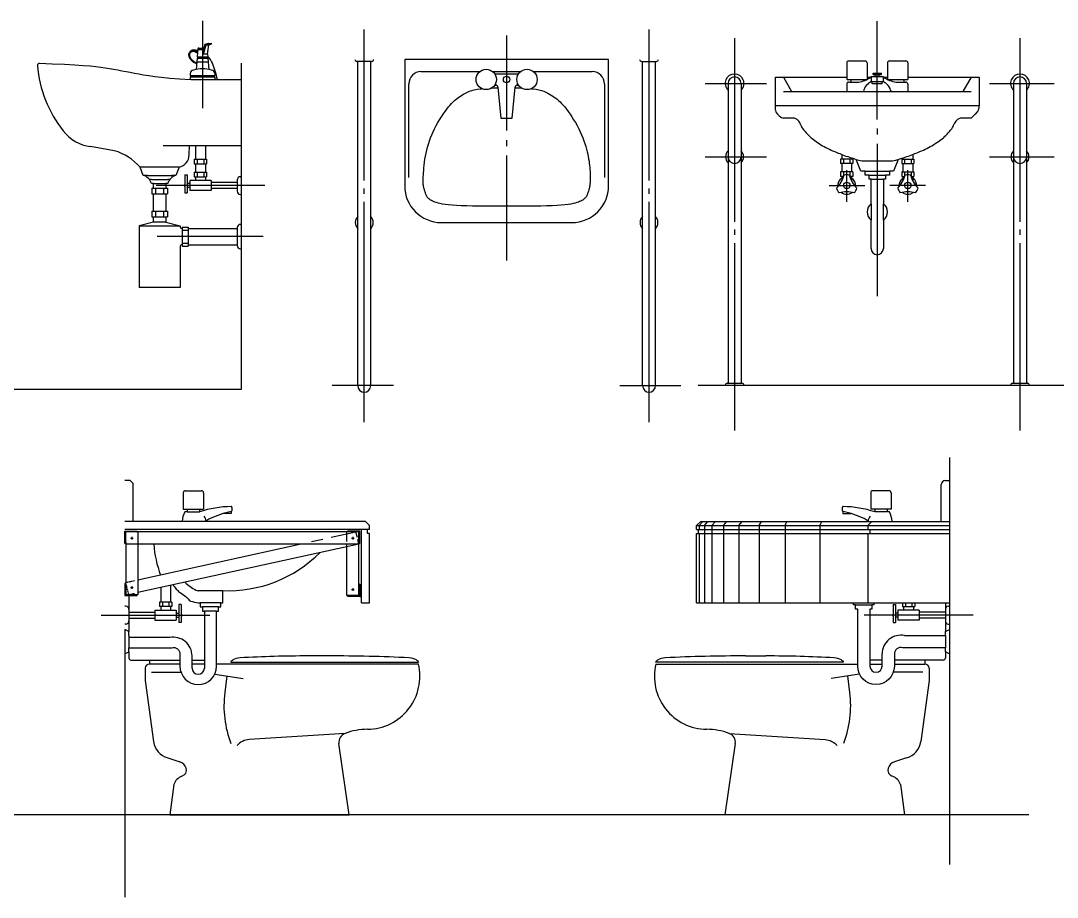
# Model space of a CAD drawing. Header units: inches. Extents: x -1249499 to 290957, y -589671 to 1013543.
# Drawn here: x -1133284 to -1130742, y 302866 to 305015 of the extents above; entities that cross this region are included whole.
import ezdxf

# ---------------------------------------------------------------- set-up
doc = ezdxf.new("R2010")
doc.units = ezdxf.units.IN
doc.header["$MEASUREMENT"] = 0
doc.linetypes.add('HIDDEN', pattern=[2, 1, -1])
doc.layers.add('4', color=4, linetype='Continuous')
doc.layers.add('5', color=5, linetype='Continuous')

msp = doc.modelspace()

# ---------------------------------------------------------------- linework, layer by layer
at = {"layer": '4'}
for p, q in [((-1132865.2, 304941.5), (-1132866.4, 304940.7)), ((-1132849.3, 304946.2), (-1132851, 304926.2)), ((-1132849.5, 304944), (-1132834.9, 304944)), ((-1132847.4, 304948), (-1132833.8, 304948)), ((-1132836.1, 304939.7), (-1132831.2, 304957.3)), ((-1132836.1, 304939.7), (-1132835.5, 304932.9)), ((-1132835.5, 304932.9), (-1132829.2, 304955.9)), ((-1132831.2, 304957.3), (-1132823.4, 304959.5)), ((-1132829.2, 304955.9), (-1132823.4, 304957.5)), ((-1132825.9, 304932.9), (-1132822.6, 304955.9)), ((-1132823.4, 304959.5), (-1132823.4, 304957.5)), ((-1132822.6, 304955.9), (-1132817.9, 304957.1)), ((-1132816.6, 304959.5), (-1132816.6, 304957.4)), ((-1132851.3, 304923.5), (-1132853.6, 304895.5)), ((-1132852.1, 304914), (-1132824.3, 304914)), ((-1132851.3, 304923.5), (-1132825.1, 304923.5)), ((-1132851, 304926.3), (-1132825.4, 304926.3)), ((-1132850.2, 304926.3), (-1132850.4, 304923.5)), ((-1132825.9, 304932.9), (-1132835.5, 304932.9)), ((-1132826.2, 304926.3), (-1132826, 304923.5)), ((-1132825.9, 304932.9), (-1132825.4, 304926.3)), ((-1132825.1, 304923.5), (-1132822.8, 304895.5)), ((-1132423.4, 304915.1), (-1132459.4, 304915.1)), ((-1132457.4, 304120.1), (-1132457.4, 304915.1)), ((-1132425.4, 304120.1), (-1132425.4, 304915.1)), ((-1131842.3, 304920.1), (-1132342.3, 304920.1)), ((-1132342.3, 304920.1), (-1132342.3, 304610.1)), ((-1131842.3, 304610.1), (-1131842.3, 304920.1)), ((-1131761.1, 304915.1), (-1131725.1, 304915.1)), ((-1131759.1, 304120.1), (-1131759.1, 304915.1)), ((-1131727.1, 304120.1), (-1131727.1, 304915.1)), ((-1131253.3, 304916.3), (-1131213.3, 304916.3)), ((-1131153.3, 304916.3), (-1131113.3, 304916.3)), ((-1133237.7, 304910.6), (-1133206.8, 304909.4)), ((-1133206.8, 304909.4), (-1133176.4, 304908)), ((-1133176.4, 304908), (-1133151.4, 304906.7)), ((-1133151.4, 304906.7), (-1133130.8, 304905.3)), ((-1133130.8, 304905.3), (-1133113.9, 304903.9)), ((-1133113.9, 304903.9), (-1133099.8, 304902.5)), ((-1133099.8, 304902.5), (-1133087.7, 304901)), ((-1133087.7, 304901), (-1133076.7, 304899.4)), ((-1133076.7, 304899.4), (-1133066.2, 304897.7)), ((-1133066.2, 304897.7), (-1133056, 304896)), ((-1133056, 304896), (-1133045.9, 304894.2)), ((-1133045.9, 304894.2), (-1133035.8, 304892.3)), ((-1133035.8, 304892.3), (-1133025.7, 304890.4)), ((-1133025.7, 304890.4), (-1133015.4, 304888.4)), ((-1133015.4, 304888.4), (-1133004.8, 304886.4)), ((-1132302.3, 304890.1), (-1132158.2, 304890.1)), ((-1132126.4, 304890.1), (-1132058.2, 304890.1)), ((-1132026.4, 304890.1), (-1131882.3, 304890.1)), ((-1131258.3, 304911.3), (-1131258.3, 304871.2)), ((-1131208.3, 304911.3), (-1131208.3, 304871.2)), ((-1131158.3, 304911.3), (-1131158.3, 304871.2)), ((-1131108.3, 304911.3), (-1131108.3, 304871.2)), ((-1133004.8, 304886.4), (-1132993.9, 304884.4)), ((-1132993.9, 304884.4), (-1132982.5, 304882.3)), ((-1132982.5, 304882.3), (-1132969.8, 304880.3)), ((-1132969.8, 304880.3), (-1132955.4, 304878.3)), ((-1132955.4, 304878.3), (-1132938.5, 304876.3)), ((-1132938.5, 304876.3), (-1132918.4, 304874.4)), ((-1132918.4, 304874.4), (-1132894.4, 304872.7)), ((-1132894.4, 304872.7), (-1132865.8, 304871)), ((-1132868.2, 304885.9), (-1132868.2, 304880.7)), ((-1132868.2, 304880.7), (-1132808.2, 304880.7)), ((-1132868.2, 304877.3), (-1132808.2, 304877.3)), ((-1132868.2, 304877.3), (-1132868.2, 304871.2)), ((-1132866.4, 304880.7), (-1132866.4, 304877.3)), ((-1132865.8, 304871), (-1132860.9, 304870.8)), ((-1132860.9, 304870.8), (-1132743.3, 304870.8)), ((-1132810, 304880.7), (-1132810, 304877.3)), ((-1132808.2, 304885.9), (-1132808.2, 304880.7)), ((-1132808.2, 304877.3), (-1132808.2, 304870.8)), ((-1132121.6, 304884.9), (-1132063, 304884.9)), ((-1131433.3, 304806.2), (-1131433.3, 304876.2)), ((-1131433.3, 304876.2), (-1131258.3, 304876.2)), ((-1131413.3, 304876.2), (-1131393.3, 304841.2)), ((-1131258.3, 304871.2), (-1131208.3, 304871.2)), ((-1131253.3, 304864.3), (-1131229.2, 304864.3)), ((-1131248.3, 304871.2), (-1131248.3, 304864.3)), ((-1131218.3, 304871.2), (-1131218.3, 304866.9)), ((-1131208.3, 304876.2), (-1131199.9, 304876.2)), ((-1131198.2, 304877.1), (-1131198.2, 304867.1)), ((-1131170, 304877.3), (-1131196.7, 304877.3)), ((-1131170.5, 304865.1), (-1131196.2, 304865.1)), ((-1131195.6, 304860.1), (-1131195.6, 304865.1)), ((-1131193.3, 304883.3), (-1131193.3, 304886.3)), ((-1131193.3, 304886.3), (-1131173.3, 304886.3)), ((-1131193.3, 304883.3), (-1131173.3, 304883.3)), ((-1131188.3, 304877.3), (-1131188.3, 304883.3)), ((-1131178.3, 304877.3), (-1131178.3, 304883.3)), ((-1131173.3, 304883.3), (-1131173.3, 304886.3)), ((-1131171.1, 304860.1), (-1131171.1, 304865.1)), ((-1131168.5, 304877.1), (-1131168.5, 304867.1)), ((-1131166.8, 304876.2), (-1131158.3, 304876.2)), ((-1131158.3, 304871.2), (-1131108.3, 304871.2)), ((-1131148.3, 304871.2), (-1131148.3, 304866.9)), ((-1131137.5, 304864.3), (-1131113.3, 304864.3)), ((-1131118.3, 304871.2), (-1131118.3, 304864.3)), ((-1131108.3, 304876.2), (-1130933.3, 304876.2)), ((-1130953.3, 304876.2), (-1130973.3, 304841.2)), ((-1130933.3, 304876.2), (-1130933.3, 304806.2)), ((-1132332.3, 304630.1), (-1132332.3, 304860.1)), ((-1132197.7, 304835.1), (-1132193.3, 304837.5)), ((-1132193.3, 304837.5), (-1132188.6, 304839.7)), ((-1132188.6, 304839.7), (-1132183.5, 304841.8)), ((-1132183.5, 304841.8), (-1132177.8, 304843.7)), ((-1132177.8, 304843.7), (-1132171.6, 304845.4)), ((-1132171.6, 304845.4), (-1132164.8, 304846.8)), ((-1132164.8, 304846.8), (-1132157.3, 304847.9)), ((-1132157.3, 304847.9), (-1132153.1, 304848.3)), ((-1132128.8, 304849.8), (-1132121.9, 304850)), ((-1132121.9, 304850), (-1132113.3, 304850.1)), ((-1132121.6, 304856.9), (-1132118.5, 304856.9)), ((-1132113.5, 304852.3), (-1132106.3, 304775.9)), ((-1132078.3, 304775.9), (-1132071.1, 304852.3)), ((-1132071.3, 304850.1), (-1132062.7, 304850)), ((-1132066.1, 304856.9), (-1132063, 304856.9)), ((-1132062.7, 304850), (-1132055.7, 304849.8)), ((-1132031.4, 304848.3), (-1132027.3, 304847.9)), ((-1132027.3, 304847.9), (-1132019.8, 304846.8)), ((-1132019.8, 304846.8), (-1132012.9, 304845.4)), ((-1132012.9, 304845.4), (-1132006.7, 304843.7)), ((-1132006.7, 304843.7), (-1132001.1, 304841.8)), ((-1132001.1, 304841.8), (-1131995.9, 304839.7)), ((-1131995.9, 304839.7), (-1131991.2, 304837.5)), ((-1131991.2, 304837.5), (-1131986.8, 304835.1)), ((-1131852.3, 304860.1), (-1131852.3, 304630.1)), ((-1131549.3, 304861.2), (-1131549.3, 304126.2)), ((-1131517.3, 304861.2), (-1131517.3, 304126.2)), ((-1131413.3, 304841.2), (-1130953.3, 304841.2)), ((-1131258.3, 304859.3), (-1131258.3, 304841.2)), ((-1131171.1, 304860.1), (-1131195.6, 304860.1)), ((-1131108.3, 304859.3), (-1131108.3, 304841.2)), ((-1130849.3, 304861.2), (-1130849.3, 304126.2)), ((-1130817.3, 304861.2), (-1130817.3, 304126.2)), ((-1132230.8, 304808.2), (-1132227.1, 304812.3)), ((-1132227.1, 304812.3), (-1132223.4, 304816)), ((-1132223.4, 304816), (-1132219.9, 304819.3)), ((-1132219.9, 304819.3), (-1132216.4, 304822.3)), ((-1132216.4, 304822.3), (-1132212.9, 304825)), ((-1132212.9, 304825), (-1132209.3, 304827.6)), ((-1132209.3, 304827.6), (-1132205.6, 304830.1)), ((-1132205.6, 304830.1), (-1132201.8, 304832.6)), ((-1132201.8, 304832.6), (-1132197.7, 304835.1)), ((-1131986.8, 304835.1), (-1131982.8, 304832.6)), ((-1131982.8, 304832.6), (-1131978.9, 304830.1)), ((-1131978.9, 304830.1), (-1131975.3, 304827.6)), ((-1131975.3, 304827.6), (-1131971.7, 304825)), ((-1131971.7, 304825), (-1131968.2, 304822.3)), ((-1131968.2, 304822.3), (-1131964.7, 304819.3)), ((-1131964.7, 304819.3), (-1131961.1, 304816)), ((-1131961.1, 304816), (-1131957.5, 304812.3)), ((-1131957.5, 304812.3), (-1131953.7, 304808.2)), ((-1132247.7, 304786), (-1132243.3, 304792.3)), ((-1132243.3, 304792.3), (-1132238.9, 304798.2)), ((-1132238.9, 304798.2), (-1132234.8, 304803.5)), ((-1132234.8, 304803.5), (-1132230.8, 304808.2)), ((-1131953.7, 304808.2), (-1131949.8, 304803.5)), ((-1131949.8, 304803.5), (-1131945.6, 304798.2)), ((-1131945.6, 304798.2), (-1131941.3, 304792.3)), ((-1131941.3, 304792.3), (-1131936.8, 304786)), ((-1130933.3, 304806.2), (-1131433.3, 304806.2)), ((-1130943.3, 304786.2), (-1130953.3, 304776.2)), ((-1130938.3, 304791.2), (-1130943.3, 304786.2)), ((-1132265, 304757.6), (-1132260.9, 304765)), ((-1132260.9, 304765), (-1132256.6, 304772.3)), ((-1132256.6, 304772.3), (-1132252.2, 304779.3)), ((-1132252.2, 304779.3), (-1132247.7, 304786)), ((-1132106.3, 304775.9), (-1132078.3, 304775.9)), ((-1131936.8, 304786), (-1131932.4, 304779.3)), ((-1131932.4, 304779.3), (-1131928, 304772.3)), ((-1131928, 304772.3), (-1131923.6, 304765)), ((-1131923.6, 304765), (-1131919.5, 304757.6)), ((-1131398.3, 304776.2), (-1131413.3, 304776.2)), ((-1131388.3, 304776.2), (-1131398.3, 304776.2)), ((-1130968.3, 304776.2), (-1130978.3, 304776.2)), ((-1130953.3, 304776.2), (-1130968.3, 304776.2)), ((-1132275.8, 304735.1), (-1132272.5, 304742.6)), ((-1132272.5, 304742.6), (-1132268.9, 304750.1)), ((-1132268.9, 304750.1), (-1132265, 304757.6)), ((-1131919.5, 304757.6), (-1131915.6, 304750.1)), ((-1131915.6, 304750.1), (-1131912, 304742.7)), ((-1131912, 304742.7), (-1131908.7, 304735.2)), ((-1131908.7, 304735.2), (-1131905.7, 304727.8)), ((-1132286.2, 304705.1), (-1132284, 304712.6)), ((-1132284, 304712.6), (-1132281.5, 304720.1)), ((-1132281.5, 304720.1), (-1132278.8, 304727.6)), ((-1132278.8, 304727.6), (-1132275.8, 304735.1)), ((-1131905.7, 304727.8), (-1131903, 304720.6)), ((-1131903, 304720.6), (-1131900.6, 304713.5)), ((-1131900.6, 304713.5), (-1131898.4, 304706.6)), ((-1133054.4, 304696.2), (-1133113.1, 304706.2)), ((-1132934.9, 304708.6), (-1132743.3, 304708.6)), ((-1132870.7, 304686), (-1132870.2, 304708.6)), ((-1132855.5, 304708.6), (-1132855.5, 304675.5)), ((-1132831.1, 304708.6), (-1132831.1, 304675.5)), ((-1132291.2, 304682.7), (-1132289.8, 304690.1)), ((-1132289.8, 304690.1), (-1132288.1, 304697.6)), ((-1132288.1, 304697.6), (-1132286.2, 304705.1)), ((-1131898.4, 304706.6), (-1131896.5, 304699.9)), ((-1131896.5, 304699.9), (-1131894.8, 304693.5)), ((-1131894.8, 304693.5), (-1131893.3, 304687.4)), ((-1131893.3, 304687.4), (-1131892.1, 304681.6)), ((-1131270.5, 304687), (-1131270.5, 304675.8)), ((-1131096.2, 304687), (-1131096.2, 304675.8)), ((-1132858.3, 304675.5), (-1132828.3, 304675.5)), ((-1132858.3, 304675.5), (-1132858.3, 304664.1)), ((-1132858.3, 304664.1), (-1132828.3, 304664.1)), ((-1132855.5, 304664.1), (-1132855.5, 304643.6)), ((-1132851.4, 304675.5), (-1132851.4, 304664.1)), ((-1132835.2, 304675.5), (-1132835.2, 304664.1)), ((-1132831.1, 304664.1), (-1132831.1, 304643.6)), ((-1132828.3, 304675.5), (-1132828.3, 304664.1)), ((-1132295.1, 304654.3), (-1132294.4, 304661)), ((-1132294.4, 304661), (-1132293.5, 304668)), ((-1132293.5, 304668), (-1132292.5, 304675.3)), ((-1132292.5, 304675.3), (-1132291.2, 304682.7)), ((-1131892.1, 304681.6), (-1131891.1, 304676)), ((-1131891.1, 304676), (-1131890.2, 304670.6)), ((-1131890.2, 304670.6), (-1131889.5, 304665.3)), ((-1131889.5, 304665.3), (-1131888.9, 304660.2)), ((-1131888.9, 304660.2), (-1131888.5, 304655.2)), ((-1131243.3, 304675.8), (-1131273.3, 304675.8)), ((-1131273.3, 304675.8), (-1131273.3, 304664.5)), ((-1131243.3, 304664.5), (-1131273.3, 304664.5)), ((-1131270.5, 304664.5), (-1131270.5, 304644)), ((-1131266.4, 304675.8), (-1131266.4, 304664.5)), ((-1131250.3, 304675.8), (-1131250.3, 304664.5)), ((-1131246.2, 304678.4), (-1131246.2, 304675.8)), ((-1131246.2, 304664.5), (-1131246.2, 304644)), ((-1131243.3, 304675.8), (-1131243.3, 304664.5)), ((-1131223.3, 304646.2), (-1131234.9, 304675)), ((-1131131.8, 304675), (-1131143.3, 304646.2)), ((-1131123.3, 304675.8), (-1131093.3, 304675.8)), ((-1131123.3, 304675.8), (-1131123.3, 304664.5)), ((-1131123.3, 304664.5), (-1131093.3, 304664.5)), ((-1131120.5, 304678.4), (-1131120.5, 304675.8)), ((-1131120.5, 304664.5), (-1131120.5, 304644)), ((-1131116.4, 304675.8), (-1131116.4, 304664.5)), ((-1131100.3, 304675.8), (-1131100.3, 304664.5)), ((-1131096.2, 304664.5), (-1131096.2, 304644)), ((-1131093.3, 304675.8), (-1131093.3, 304664.5)), ((-1132895.3, 304655.8), (-1132991.3, 304655.8)), ((-1132983.3, 304635.8), (-1132991.3, 304655.8)), ((-1132973.3, 304635.8), (-1132983.3, 304635.8)), ((-1132973.3, 304635.8), (-1132913.3, 304635.8)), ((-1132903.3, 304635.8), (-1132913.3, 304635.8)), ((-1132895.3, 304655.8), (-1132903.3, 304635.8)), ((-1132881.3, 304636.7), (-1132875.5, 304636.7)), ((-1132881.3, 304636.7), (-1132881.3, 304592.7)), ((-1132875.5, 304636.7), (-1132875.5, 304592.7)), ((-1132858.3, 304643.6), (-1132828.3, 304643.6)), ((-1132858.3, 304643.6), (-1132858.3, 304632.3)), ((-1132851.4, 304643.6), (-1132851.4, 304632.3)), ((-1132835.2, 304643.6), (-1132835.2, 304632.3)), ((-1132828.3, 304643.6), (-1132828.3, 304632.3)), ((-1132296.7, 304632.1), (-1132296.4, 304636.8)), ((-1132296.4, 304636.8), (-1132296.1, 304642.1)), ((-1132296.1, 304642.1), (-1132295.6, 304648)), ((-1132295.6, 304648), (-1132295.1, 304654.3)), ((-1131888.5, 304655.2), (-1131888.1, 304650.1)), ((-1131888.1, 304650.1), (-1131887.8, 304645.2)), ((-1131887.8, 304645.2), (-1131887.6, 304640.2)), ((-1131887.6, 304640.2), (-1131887.5, 304635.4)), ((-1131887.5, 304635.4), (-1131887.5, 304630.7)), ((-1131243.3, 304644), (-1131273.3, 304644)), ((-1131273.3, 304644), (-1131273.3, 304632.7)), ((-1131266.4, 304644), (-1131266.4, 304632.7)), ((-1131250.3, 304644), (-1131250.3, 304632.7)), ((-1131243.3, 304644), (-1131243.3, 304632.7)), ((-1131213.3, 304646.2), (-1131223.3, 304646.2)), ((-1131213.3, 304636.2), (-1131213.3, 304646.2)), ((-1131213.3, 304646.2), (-1131153.3, 304646.2)), ((-1131203.3, 304636.2), (-1131213.3, 304636.2)), ((-1131203.3, 304626.2), (-1131203.3, 304636.2)), ((-1131203.3, 304636.2), (-1131163.3, 304636.2)), ((-1131163.3, 304636.2), (-1131163.3, 304626.2)), ((-1131153.3, 304636.2), (-1131163.3, 304636.2)), ((-1131143.3, 304646.2), (-1131153.3, 304646.2)), ((-1131153.3, 304646.2), (-1131153.3, 304636.2)), ((-1131123.3, 304644), (-1131123.3, 304632.7)), ((-1131123.3, 304644), (-1131093.3, 304644)), ((-1131116.4, 304644), (-1131116.4, 304632.7)), ((-1131100.3, 304644), (-1131100.3, 304632.7)), ((-1131093.3, 304644), (-1131093.3, 304632.7)), ((-1132963.3, 304625.8), (-1132968.3, 304625.8)), ((-1132963.3, 304625.8), (-1132923.3, 304625.8)), ((-1132958.3, 304615.8), (-1132963.3, 304615.8)), ((-1132958.3, 304615.8), (-1132928.3, 304615.8)), ((-1132958.3, 304604.4), (-1132958.3, 304615.8)), ((-1132928.3, 304615.8), (-1132928.3, 304604.4)), ((-1132923.3, 304615.8), (-1132928.3, 304615.8)), ((-1132918.3, 304625.8), (-1132923.3, 304625.8)), ((-1132882.3, 304613.3), (-1132882.3, 304608.3)), ((-1132881.3, 304613.3), (-1132882.3, 304613.3)), ((-1132881.3, 304608.3), (-1132882.3, 304608.3)), ((-1132869.5, 304615.8), (-1132875.5, 304615.8)), ((-1132817.1, 304623.3), (-1132869.5, 304623.3)), ((-1132869.5, 304623.3), (-1132869.5, 304598.3)), ((-1132858.3, 304632.3), (-1132828.3, 304632.3)), ((-1132855.5, 304632.3), (-1132855.5, 304623.3)), ((-1132831.1, 304632.3), (-1132831.1, 304623.3)), ((-1132817.1, 304623.3), (-1132817.1, 304598.3)), ((-1132753.3, 304618.3), (-1132817.1, 304618.3)), ((-1132753.3, 304624.5), (-1132753.3, 304597.1)), ((-1132745.3, 304632.5), (-1132743.3, 304632.5)), ((-1132297.1, 304621.1), (-1132297, 304624.3)), ((-1132297, 304618.2), (-1132297.1, 304621.1)), ((-1132297, 304624.3), (-1132296.9, 304628)), ((-1132296.9, 304615.6), (-1132297, 304618.2)), ((-1132296.9, 304628), (-1132296.7, 304632.1)), ((-1132296.7, 304613.2), (-1132296.9, 304615.6)), ((-1132296.4, 304611), (-1132296.7, 304613.2)), ((-1132296.1, 304608.8), (-1132296.4, 304611)), ((-1132295.7, 304606.7), (-1132296.1, 304608.8)), ((-1131888.9, 304608.2), (-1131889.4, 304605.5)), ((-1131888.5, 304611.1), (-1131888.9, 304608.2)), ((-1131888.1, 304614.3), (-1131888.5, 304611.1)), ((-1131887.8, 304617.9), (-1131888.1, 304614.3)), ((-1131887.6, 304621.9), (-1131887.8, 304617.9)), ((-1131887.5, 304626.2), (-1131887.6, 304621.9)), ((-1131887.5, 304630.7), (-1131887.5, 304626.2)), ((-1131265.9, 304632.7), (-1131273.3, 304632.7)), ((-1131270.5, 304632.7), (-1131270.5, 304622)), ((-1131243.3, 304632.7), (-1131250.7, 304632.7)), ((-1131246.2, 304632.7), (-1131246.2, 304622)), ((-1131198.3, 304626.2), (-1131203.3, 304626.2)), ((-1131198.3, 304566.2), (-1131198.3, 304626.2)), ((-1131198.3, 304626.2), (-1131168.3, 304626.2)), ((-1131163.3, 304626.2), (-1131168.3, 304626.2)), ((-1131168.3, 304626.2), (-1131168.3, 304566.2)), ((-1131123.3, 304632.7), (-1131115.9, 304632.7)), ((-1131120.5, 304632.7), (-1131120.5, 304622)), ((-1131100.7, 304632.7), (-1131093.3, 304632.7)), ((-1131096.2, 304632.7), (-1131096.2, 304622)), ((-1132962.4, 304604.4), (-1132924.2, 304604.4)), ((-1132962.4, 304604.4), (-1132962.4, 304590.4)), ((-1132962.4, 304590.4), (-1132924.2, 304590.4)), ((-1132958.3, 304548.3), (-1132958.3, 304590.4)), ((-1132953.1, 304604.4), (-1132953.1, 304590.4)), ((-1132933.5, 304604.4), (-1132933.5, 304590.4)), ((-1132928.3, 304590.4), (-1132928.3, 304548.3)), ((-1132924.2, 304604.4), (-1132924.2, 304590.4)), ((-1132881.3, 304592.7), (-1132875.5, 304592.7)), ((-1132869.5, 304605.8), (-1132875.5, 304605.8)), ((-1132817.1, 304598.3), (-1132869.5, 304598.3)), ((-1132753.3, 304603.3), (-1132817.1, 304603.3)), ((-1132745.3, 304589.1), (-1132743.3, 304589.1)), ((-1132295.2, 304604.7), (-1132295.7, 304606.7)), ((-1132294.7, 304602.8), (-1132295.2, 304604.7)), ((-1132294.1, 304600.8), (-1132294.7, 304602.8)), ((-1132293.5, 304598.9), (-1132294.1, 304600.8)), ((-1132292.9, 304597), (-1132293.5, 304598.9)), ((-1132292.3, 304595.1), (-1132292.9, 304597)), ((-1132291.6, 304593.3), (-1132292.3, 304595.1)), ((-1132291, 304591.4), (-1132291.6, 304593.3)), ((-1132290.3, 304589.6), (-1132291, 304591.4)), ((-1132289.6, 304587.8), (-1132290.3, 304589.6)), ((-1132288.7, 304586), (-1132289.6, 304587.8)), ((-1132287.8, 304584.2), (-1132288.7, 304586)), ((-1132286.8, 304582.6), (-1132287.8, 304584.2)), ((-1131896.7, 304584.2), (-1131897.8, 304582.6)), ((-1131895.8, 304586), (-1131896.7, 304584.2)), ((-1131895, 304587.8), (-1131895.8, 304586)), ((-1131894.2, 304589.6), (-1131895, 304587.8)), ((-1131893.6, 304591.4), (-1131894.2, 304589.6)), ((-1131892.9, 304593.3), (-1131893.6, 304591.4)), ((-1131892.3, 304595.1), (-1131892.9, 304593.3)), ((-1131891.7, 304597), (-1131892.3, 304595.1)), ((-1131891, 304599), (-1131891.7, 304597)), ((-1131890.4, 304601), (-1131891, 304599)), ((-1131889.9, 304603.2), (-1131890.4, 304601)), ((-1131889.4, 304605.5), (-1131889.9, 304603.2)), ((-1132285.6, 304581), (-1132286.8, 304582.6)), ((-1132284.3, 304579.5), (-1132285.6, 304581)), ((-1132282.8, 304578), (-1132284.3, 304579.5)), ((-1132281, 304576.6), (-1132282.8, 304578)), ((-1132279, 304575.3), (-1132281, 304576.6)), ((-1132276.8, 304573.9), (-1132279, 304575.3)), ((-1132274.2, 304572.7), (-1132276.8, 304573.9)), ((-1132271.4, 304571.4), (-1132274.2, 304572.7)), ((-1132268.1, 304570.1), (-1132271.4, 304571.4)), ((-1132264.5, 304568.9), (-1132268.1, 304570.1)), ((-1132260.3, 304567.7), (-1132264.5, 304568.9)), ((-1132255.4, 304566.5), (-1132260.3, 304567.7)), ((-1132249.7, 304565.4), (-1132255.4, 304566.5)), ((-1132243, 304564.3), (-1132249.7, 304565.4)), ((-1132235.2, 304563.4), (-1132243, 304564.3)), ((-1132226.1, 304562.5), (-1132235.2, 304563.4)), ((-1132215.6, 304561.8), (-1132226.1, 304562.5)), ((-1132203.6, 304561.3), (-1132215.6, 304561.8)), ((-1132190.2, 304560.9), (-1132203.6, 304561.3)), ((-1132175.7, 304560.6), (-1132190.2, 304560.9)), ((-1132160.2, 304560.4), (-1132175.7, 304560.6)), ((-1132143.9, 304560.2), (-1132160.2, 304560.4)), ((-1132127, 304560.2), (-1132143.9, 304560.2)), ((-1132109.7, 304560.2), (-1132127, 304560.2)), ((-1132092.3, 304560.1), (-1132109.7, 304560.2)), ((-1132074.8, 304560.2), (-1132092.3, 304560.1)), ((-1132057.5, 304560.2), (-1132074.8, 304560.2)), ((-1132040.7, 304560.2), (-1132057.5, 304560.2)), ((-1132024.4, 304560.4), (-1132040.7, 304560.2)), ((-1132008.8, 304560.6), (-1132024.4, 304560.4)), ((-1131994.3, 304560.9), (-1132008.8, 304560.6)), ((-1131980.9, 304561.3), (-1131994.3, 304560.9)), ((-1131968.9, 304561.8), (-1131980.9, 304561.3)), ((-1131958.4, 304562.5), (-1131968.9, 304561.8)), ((-1131949.4, 304563.4), (-1131958.4, 304562.5)), ((-1131941.6, 304564.3), (-1131949.4, 304563.4)), ((-1131934.9, 304565.4), (-1131941.6, 304564.3)), ((-1131929.2, 304566.5), (-1131934.9, 304565.4)), ((-1131924.3, 304567.7), (-1131929.2, 304566.5)), ((-1131920.1, 304568.9), (-1131924.3, 304567.7)), ((-1131916.4, 304570.1), (-1131920.1, 304568.9)), ((-1131913.2, 304571.4), (-1131916.4, 304570.1)), ((-1131910.3, 304572.7), (-1131913.2, 304571.4)), ((-1131907.8, 304573.9), (-1131910.3, 304572.7)), ((-1131905.5, 304575.3), (-1131907.8, 304573.9)), ((-1131903.5, 304576.6), (-1131905.5, 304575.3)), ((-1131901.8, 304578), (-1131903.5, 304576.6)), ((-1131900.3, 304579.5), (-1131901.8, 304578)), ((-1131898.9, 304581), (-1131900.3, 304579.5)), ((-1131897.8, 304582.6), (-1131898.9, 304581)), ((-1132962.4, 304548.3), (-1132924.2, 304548.3)), ((-1132962.4, 304548.3), (-1132962.4, 304534.3)), ((-1132962.4, 304534.3), (-1132924.2, 304534.3)), ((-1132958.3, 304520.8), (-1132958.3, 304534.3)), ((-1132953.1, 304548.3), (-1132953.1, 304534.3)), ((-1132933.5, 304548.3), (-1132933.5, 304534.3)), ((-1132928.3, 304534.3), (-1132928.3, 304520.8)), ((-1132924.2, 304548.3), (-1132924.2, 304534.3)), ((-1132958.3, 304520.8), (-1132993.3, 304512.2)), ((-1132993.3, 304512.2), (-1132893.3, 304512.2)), ((-1132993.3, 304512.2), (-1132993.3, 304360.8)), ((-1132928.3, 304520.8), (-1132958.3, 304520.8)), ((-1132928.3, 304520.8), (-1132893.3, 304512.2)), ((-1132893.3, 304512.2), (-1132893.3, 304510.5)), ((-1132888.3, 304508.8), (-1132888.3, 304462.3)), ((-1132888.3, 304508.8), (-1132873.3, 304508.8)), ((-1132873.3, 304508.8), (-1132873.3, 304462.3)), ((-1132753.3, 304507.5), (-1132753.3, 304463.5)), ((-1132745.3, 304515.5), (-1132743.3, 304515.5)), ((-1132252.3, 304520.1), (-1131932.3, 304520.1)), ((-1131198.3, 304456.2), (-1131198.3, 304526.2)), ((-1131168.3, 304526.2), (-1131168.3, 304456.2)), ((-1132888.3, 304501.4), (-1132873.3, 304501.4)), ((-1132873.3, 304505.5), (-1132753.3, 304505.5)), ((-1132893.3, 304460.5), (-1132893.3, 304360.8)), ((-1132888.3, 304469.6), (-1132873.3, 304469.6)), ((-1132888.3, 304462.3), (-1132873.3, 304462.3)), ((-1132873.3, 304465.5), (-1132753.3, 304465.5)), ((-1132745.3, 304455.5), (-1132743.3, 304455.5)), ((-1132893.3, 304360.8), (-1132993.3, 304360.8)), ((-1131551.3, 304126.2), (-1131515.3, 304126.2)), ((-1130851.3, 304126.2), (-1130815.3, 304126.2)), ((-1133015.5, 303887.4), (-1133028.5, 303887.4)), ((-1133008.5, 303880.4), (-1133015.5, 303887.4)), ((-1133008.5, 303787.4), (-1133008.5, 303880.4)), ((-1131026.4, 303787.4), (-1131026.4, 303877.4)), ((-1131016.4, 303887.4), (-1131006.4, 303887.4)), ((-1132885.5, 303857.6), (-1132885.5, 303817.4)), ((-1132880.5, 303862.6), (-1132840.5, 303862.6)), ((-1132835.5, 303857.6), (-1132835.5, 303817.4)), ((-1131199.4, 303857.6), (-1131199.4, 303817.4)), ((-1131154.4, 303862.6), (-1131194.4, 303862.6)), ((-1131149.4, 303857.6), (-1131149.4, 303817.4)), ((-1132765.8, 303821.6), (-1132765.8, 303813.3)), ((-1131269.1, 303821.6), (-1131269.1, 303813.3)), ((-1132885.5, 303817.4), (-1132835.5, 303817.4)), ((-1132875.5, 303817.4), (-1132875.5, 303810.6)), ((-1132875.5, 303810.6), (-1132845.5, 303810.6)), ((-1132845.5, 303817.4), (-1132845.5, 303810.6)), ((-1132767.6, 303806.3), (-1132787.1, 303806.3)), ((-1132767.6, 303811.3), (-1132767.6, 303806.3)), ((-1131267.4, 303811.3), (-1131267.4, 303806.3)), ((-1131267.4, 303806.3), (-1131247.9, 303806.3)), ((-1131149.4, 303817.4), (-1131199.4, 303817.4)), ((-1131189.4, 303817.4), (-1131189.4, 303810.6)), ((-1131159.4, 303810.6), (-1131189.4, 303810.6)), ((-1131159.4, 303817.4), (-1131159.4, 303810.6)), ((-1132438.5, 303787.4), (-1133028.5, 303787.4)), ((-1132438.5, 303787.4), (-1132428.5, 303777.4)), ((-1132428.5, 303767.4), (-1132428.5, 303777.4)), ((-1131616.4, 303787.4), (-1131626.4, 303777.4)), ((-1131626.4, 303777.4), (-1131006.4, 303777.4)), ((-1131626.4, 303767.4), (-1131626.4, 303777.4)), ((-1131616.4, 303787.4), (-1131006.4, 303787.4)), ((-1132428.5, 303767.4), (-1133028.5, 303767.4)), ((-1133028.5, 303763.4), (-1133028.5, 303733.4)), ((-1133028.5, 303733.4), (-1133028.5, 303763.4)), ((-1133028.5, 303763.4), (-1132998.5, 303763.4)), ((-1132454.5, 303761.4), (-1133026.5, 303761.4)), ((-1133026.5, 303735.3), (-1133026.5, 303761.4)), ((-1133014.7, 303746.4), (-1133008.4, 303746.4)), ((-1133011.5, 303749.6), (-1133011.5, 303743.3)), ((-1132996.5, 303761.4), (-1132996.5, 303607.4)), ((-1132461.7, 303761), (-1132522.7, 303747.6)), ((-1132484.5, 303737.8), (-1132484.5, 303761.4)), ((-1132452.5, 303763.4), (-1132482.5, 303763.4)), ((-1132472.7, 303746.4), (-1132466.4, 303746.4)), ((-1132469.5, 303749.6), (-1132469.5, 303743.3)), ((-1132458.4, 303747.6), (-1132461.7, 303761)), ((-1132454.5, 303605.4), (-1132454.5, 303761.4)), ((-1132452.5, 303733.4), (-1132452.5, 303763.4)), ((-1132448.5, 303587.4), (-1132448.5, 303767.4)), ((-1132433.5, 303757.4), (-1132433.5, 303767.4)), ((-1132428.5, 303757.4), (-1132433.5, 303757.4)), ((-1132428.5, 303587.4), (-1132428.5, 303757.4)), ((-1131626.4, 303767.4), (-1131006.4, 303767.4)), ((-1131626.4, 303587.4), (-1131626.4, 303757.4)), ((-1131626.4, 303757.4), (-1131006.4, 303757.4)), ((-1131621.4, 303757.4), (-1131621.4, 303767.4)), ((-1133026.5, 303735.3), (-1133026.5, 303636.7)), ((-1132454.5, 303731.4), (-1133026.5, 303731.4)), ((-1132454.5, 303731.8), (-1132996.5, 303612.6)), ((-1132595.9, 303731.4), (-1132996.5, 303643.3)), ((-1132543.1, 303743.1), (-1132570.9, 303737)), ((-1132484.5, 303605.4), (-1132484.5, 303731.4)), ((-1132454.5, 303731.8), (-1132457.3, 303743.1)), ((-1133028.5, 303635.4), (-1133028.5, 303605.4)), ((-1133028.5, 303635.4), (-1133028.5, 303605.4)), ((-1133026.5, 303633.5), (-1133026.5, 303607.4)), ((-1133014.7, 303625), (-1133008.4, 303625)), ((-1133011.5, 303628.2), (-1133011.5, 303621.9)), ((-1132940.7, 303624.9), (-1132940.7, 303588.9)), ((-1132916.4, 303630.3), (-1132916.4, 303588.9)), ((-1132818.5, 303617.4), (-1132848.5, 303617.4)), ((-1132788.5, 303617.4), (-1132818.5, 303617.4)), ((-1132788.5, 303597.4), (-1132788.5, 303617.4)), ((-1132472.7, 303620.4), (-1132466.4, 303620.4)), ((-1132469.5, 303623.5), (-1132469.5, 303617.2)), ((-1132452.5, 303633.4), (-1132452.5, 303603.4)), ((-1133028.5, 303605.4), (-1132998.5, 303605.4)), ((-1132996.5, 303607.4), (-1133026.5, 303607.4)), ((-1133018.5, 303605.4), (-1133018.5, 303517.4)), ((-1132890.1, 303610.9), (-1132878.5, 303602.4)), ((-1132788.5, 303587.4), (-1132788.5, 303597.4)), ((-1132454.5, 303605.4), (-1132484.5, 303605.4)), ((-1132452.5, 303603.4), (-1132482.5, 303603.4)), ((-1132452.5, 303603.4), (-1132448.5, 303603.4)), ((-1133026.5, 303579.2), (-1133028.5, 303579.2)), ((-1132954.7, 303569.9), (-1132902.4, 303569.9)), ((-1132954.7, 303569.9), (-1132954.7, 303544.9)), ((-1132943.5, 303588.9), (-1132943.5, 303578.9)), ((-1132913.5, 303588.9), (-1132943.5, 303588.9)), ((-1132913.5, 303578.9), (-1132943.5, 303578.9)), ((-1132940.7, 303578.9), (-1132940.7, 303569.9)), ((-1132936.6, 303588.9), (-1132936.6, 303578.9)), ((-1132920.5, 303588.9), (-1132920.5, 303578.9)), ((-1132916.4, 303578.9), (-1132916.4, 303569.9)), ((-1132913.5, 303588.9), (-1132913.5, 303578.9)), ((-1132902.4, 303569.9), (-1132902.4, 303544.9)), ((-1132896.4, 303583.4), (-1132896.4, 303539.3)), ((-1132890.6, 303583.4), (-1132896.4, 303583.4)), ((-1132890.6, 303583.4), (-1132890.6, 303539.3)), ((-1132848.5, 303587.4), (-1132843.5, 303587.4)), ((-1132843.5, 303587.4), (-1132843.5, 303577.4)), ((-1132843.5, 303577.4), (-1132838.5, 303577.4)), ((-1132838.5, 303577.4), (-1132838.5, 303567.4)), ((-1132798.5, 303577.4), (-1132838.5, 303577.4)), ((-1132838.5, 303567.4), (-1132833.5, 303567.4)), ((-1132833.5, 303567.4), (-1132833.5, 303427.4)), ((-1132803.5, 303567.4), (-1132833.5, 303567.4)), ((-1132803.5, 303427.4), (-1132803.5, 303567.4)), ((-1132803.5, 303567.4), (-1132798.5, 303567.4)), ((-1132798.5, 303567.4), (-1132798.5, 303577.4)), ((-1132798.5, 303577.4), (-1132793.5, 303577.4)), ((-1132793.5, 303577.4), (-1132793.5, 303587.4)), ((-1132793.5, 303587.4), (-1132788.5, 303587.4)), ((-1132448.5, 303587.4), (-1132428.5, 303587.4)), ((-1131626.4, 303587.4), (-1131006.4, 303587.4)), ((-1131241.4, 303582.4), (-1131241.4, 303587.4)), ((-1131236.4, 303582.4), (-1131241.4, 303582.4)), ((-1131236.4, 303572.4), (-1131236.4, 303582.4)), ((-1131236.4, 303582.4), (-1131196.4, 303582.4)), ((-1131231.4, 303572.4), (-1131236.4, 303572.4)), ((-1131231.4, 303437.4), (-1131231.4, 303572.4)), ((-1131201.4, 303572.4), (-1131201.4, 303432.4)), ((-1131196.4, 303572.4), (-1131201.4, 303572.4)), ((-1131196.4, 303582.4), (-1131196.4, 303572.4)), ((-1131191.4, 303582.4), (-1131196.4, 303582.4)), ((-1131191.4, 303587.4), (-1131191.4, 303582.4)), ((-1131144.4, 303583.4), (-1131138.6, 303583.4)), ((-1131144.4, 303583.4), (-1131144.4, 303539.3)), ((-1131138.6, 303583.4), (-1131138.6, 303539.3)), ((-1131132.6, 303569.9), (-1131132.6, 303544.9)), ((-1131080.3, 303569.9), (-1131132.6, 303569.9)), ((-1131121.4, 303587.4), (-1131121.4, 303578.9)), ((-1131121.4, 303578.9), (-1131091.4, 303578.9)), ((-1131118.6, 303578.9), (-1131118.6, 303569.9)), ((-1131114.5, 303587.4), (-1131114.5, 303578.9)), ((-1131098.3, 303587.4), (-1131098.3, 303578.9)), ((-1131094.2, 303578.9), (-1131094.2, 303569.9)), ((-1131091.4, 303587.4), (-1131091.4, 303578.9)), ((-1131080.3, 303569.9), (-1131080.3, 303544.9)), ((-1131016.4, 303587.4), (-1131016.4, 303517.4)), ((-1131008.4, 303579.2), (-1131006.4, 303579.2)), ((-1133086.6, 303557.4), (-1132819.9, 303557.4)), ((-1133018.5, 303564.9), (-1132954.7, 303564.9)), ((-1133018.5, 303549.9), (-1132954.7, 303549.9)), ((-1132954.7, 303544.9), (-1132902.4, 303544.9)), ((-1132902.4, 303562.4), (-1132896.4, 303562.4)), ((-1132902.4, 303552.4), (-1132896.4, 303552.4)), ((-1132890.6, 303559.9), (-1132889.6, 303559.9)), ((-1132890.6, 303554.9), (-1132889.6, 303554.9)), ((-1132889.6, 303559.9), (-1132889.6, 303554.9)), ((-1131145.4, 303559.9), (-1131145.4, 303554.9)), ((-1131144.4, 303559.9), (-1131145.4, 303559.9)), ((-1131144.4, 303554.9), (-1131145.4, 303554.9)), ((-1131132.6, 303562.4), (-1131138.6, 303562.4)), ((-1131132.6, 303552.4), (-1131138.6, 303552.4)), ((-1131080.3, 303544.9), (-1131132.6, 303544.9)), ((-1131016.4, 303564.9), (-1131080.3, 303564.9)), ((-1131016.4, 303549.9), (-1131080.3, 303549.9)), ((-1133026.5, 303535.7), (-1133028.5, 303535.7)), ((-1133028.5, 303522.4), (-1133028.5, 303462.4)), ((-1133018.5, 303517.4), (-1133028.5, 303522.4)), ((-1133018.5, 303507.4), (-1133018.5, 303517.4)), ((-1132890.6, 303539.3), (-1132896.4, 303539.3)), ((-1131144.4, 303539.3), (-1131138.6, 303539.3)), ((-1131016.4, 303517.4), (-1131006.4, 303522.4)), ((-1131016.4, 303507.4), (-1131016.4, 303517.4)), ((-1131008.4, 303535.7), (-1131006.4, 303535.7)), ((-1131006.4, 303522.4), (-1131006.4, 303462.4)), ((-1133018.5, 303507.4), (-1133018.5, 303477.4)), ((-1132918.5, 303502.4), (-1133018.5, 303502.4)), ((-1131116.4, 303507.4), (-1131016.4, 303507.4)), ((-1131016.4, 303507.4), (-1131016.4, 303477.4)), ((-1133028.5, 303462.4), (-1133018.5, 303467.4)), ((-1133018.5, 303467.4), (-1133018.5, 303452.4)), ((-1131016.4, 303467.4), (-1131016.4, 303452.4)), ((-1131006.4, 303462.4), (-1131016.4, 303467.4)), ((-1133013.5, 303447.4), (-1132968.5, 303447.4)), ((-1132968.5, 303447.4), (-1132893.5, 303447.4)), ((-1132968.5, 303447.4), (-1132968.5, 303437.4)), ((-1132863.5, 303427.4), (-1132863.5, 303457.4)), ((-1132863.5, 303447.4), (-1132833.5, 303447.4)), ((-1132768.5, 303442.4), (-1132563.5, 303442.4)), ((-1132528.5, 303457.4), (-1132578.5, 303457.4)), ((-1132563.5, 303442.4), (-1132308.5, 303442.4)), ((-1131471.4, 303442.4), (-1131726.4, 303442.4)), ((-1131506.4, 303457.4), (-1131456.4, 303457.4)), ((-1131266.4, 303442.4), (-1131471.4, 303442.4)), ((-1131171.4, 303447.4), (-1131201.4, 303447.4)), ((-1131171.4, 303432.4), (-1131171.4, 303462.4)), ((-1131066.4, 303447.4), (-1131141.4, 303447.4)), ((-1131021.4, 303447.4), (-1131066.4, 303447.4)), ((-1131066.4, 303447.4), (-1131066.4, 303437.4)), ((-1132978.5, 303427.4), (-1132978.5, 303397.4)), ((-1132308.5, 303437.4), (-1132803.5, 303437.4)), ((-1131726.4, 303437.4), (-1131231.4, 303437.4)), ((-1131056.4, 303427.4), (-1131056.4, 303397.4)), ((-1132978.5, 303397.4), (-1132958.5, 303247.4)), ((-1131056.4, 303397.4), (-1131076.4, 303247.4)), ((-1132478.5, 303067.4), (-1132503.5, 303242.4)), ((-1131556.4, 303067.4), (-1131531.4, 303242.4)), ((-1132923.5, 303207.4), (-1132893.5, 303197.4)), ((-1131111.4, 303207.4), (-1131141.4, 303197.4)), ((-1132908.5, 303142.4), (-1132918.5, 303067.4)), ((-1131126.4, 303142.4), (-1131116.4, 303067.4)), ((-1132918.5, 303067.4), (-1132478.5, 303067.4)), ((-1131116.4, 303067.4), (-1131556.4, 303067.4))]:
    msp.add_line(p, q, dxfattribs=at)
for points in [[(-1132852.4, 304909.5, -0.004444), (-1132852.7, 304909.6, -0.072961), (-1132858.4, 304911.9, -0.059433), (-1132864.1, 304916.3, -0.059433), (-1132868.5, 304921.9, -0.072961), (-1132871, 304927.5, -0.106733), (-1132871.3, 304933.9, -0.155407), (-1132868.7, 304939, -0.155407), (-1132863.7, 304941.7, -0.106733), (-1132857.3, 304941.4, -0.072961), (-1132851.6, 304939.1, -0.015164), (-1132850, 304938.1, -0.059433)], [(-1132852.3, 304911.5, -0.072163), (-1132857.4, 304913.7, -0.059433), (-1132862.6, 304917.7, -0.059433), (-1132866.8, 304922.9, -0.072961), (-1132869, 304928.1, -0.106733), (-1132869.3, 304933.6, -0.155407), (-1132867.3, 304937.6, -0.155407), (-1132863.3, 304939.7, -0.106733), (-1132857.8, 304939.5, -0.072961), (-1132852.6, 304937.3, -0.025415), (-1132850.2, 304935.8, -0.059433)], [(-1131234.9, 304675, 0.003804), (-1131228.6, 304673.2, 0.066661), (-1131213.3, 304671.2), (-1131183.3, 304671.2), (-1131153.3, 304671.2, 0.066661), (-1131138.1, 304673.2, 0.003804), (-1131131.8, 304675, 0.013547)], [(-1131198.3, 304566.2), (-1131198.3, 304526.2, 1)], [(-1132793.5, 303587.4), (-1132818.5, 303587.4), (-1132843.5, 303587.4, -0.009146)], [(-1133018.5, 303467.4), (-1133018.5, 303477.4), (-1132913.5, 303477.4, -0.5), (-1132893.5, 303462.4), (-1132893.5, 303432.4, 1), (-1132803.5, 303432.4), (-1132803.5, 303437.4)], [(-1131016.4, 303467.4), (-1131016.4, 303477.4), (-1131121.4, 303477.4, 0.5), (-1131141.4, 303462.4), (-1131141.4, 303432.4, -1), (-1131231.4, 303432.4), (-1131231.4, 303437.4)], [(-1132893.5, 303437.4), (-1132968.5, 303437.4, 0.414214)], [(-1132833.5, 303437.4), (-1132863.5, 303437.4, 0.414214)], [(-1131201.4, 303437.4), (-1131171.4, 303437.4, -0.414214)], [(-1131141.4, 303437.4), (-1131066.4, 303437.4, -0.414214)], [(-1132778.4, 303408.4), (-1132783.5, 303367.4, 0.122797), (-1132768.5, 303242.4, 0.945751)], [(-1131256.6, 303408.4), (-1131251.4, 303367.4, -0.122797), (-1131266.4, 303242.4, -0.945751)], [(-1132488.5, 303267.4), (-1132723.5, 303252.4, 0.20266), (-1132753.5, 303237.4, 0.122404)], [(-1131546.4, 303267.4), (-1131311.4, 303252.4, -0.20266), (-1131281.4, 303237.4, -0.122404)]]:
    msp.add_lwpolyline(points, format="xyb", dxfattribs=at)
for points in [[(-1131168.3, 304526.2), (-1131168.3, 304566.2)], [(-1132963.5, 303417.4), (-1132891, 303417.4)], [(-1131071.4, 303417.4), (-1131144, 303417.4)], [(-1132808, 303412.9), (-1132738.5, 303402.4)], [(-1131226.9, 303412.9), (-1131296.4, 303402.4)]]:
    msp.add_lwpolyline(points, dxfattribs=at)
at = {"layer": '4', "linetype": 'HIDDEN'}
msp.add_lwpolyline([(-1133004.5, 303641.6), (-1133026.7, 303636.7), (-1133019.5, 303607.6), (-1133004.5, 303610.9)], dxfattribs=at)
at = {"layer": '4'}
for centre, radius in [((-1132142.3, 304870.9), 25), ((-1132042.3, 304870.9), 25), ((-1132092.3, 304870.9), 8), ((-1131258.3, 304611.2), 8.01), ((-1131108.3, 304611.2), 8.01)]:
    msp.add_circle(centre, radius, dxfattribs=at)
for centre, radius, start, end in [((-1132859.8, 304933.8), 9.4, 100.1367, 125.4023), ((-1132858.7, 304928.1), 15.2, 75.7676, 100.1367), ((-1132860.3, 304922.2), 21.3, 60.6398, 75.7676), ((-1132864.9, 304886.9), 56.5, 74.4164, 76.987), ((-1132847.4, 304946), 2, 90, 175.1685), ((-1132825.8, 304963.6), 8.36, 246.1964, 292.8634), ((-1132820, 304967.2), 8.36, 246.1964, 293.8036), ((-1132820, 304965.2), 8.36, 246.1964, 293.8036), ((-1132864.9, 304886.9), 56.5, 25.0562, 45.6254), ((-1132459.4, 304920.1), 5, 180, 270), ((-1132423.4, 304920.1), 5, 270, 0), ((-1131761.1, 304920.1), 5, 180, 270), ((-1131725.1, 304920.1), 5, 270, 0), ((-1131253.3, 304911.3), 5, 90, 180), ((-1131213.3, 304911.3), 5, 0, 90), ((-1131153.3, 304911.3), 5, 90, 180), ((-1131113.3, 304911.3), 5, 0, 90), ((-1133237.9, 304905.6), 5, 87.8309, 184.6721), ((-1132946.7, 304929.4), 297.2, 184.6721, 218.3317), ((-1132860.2, 304885.9), 8, 90, 180), ((-1132838.2, 304819.3), 77.7, 73.5563, 106.4437), ((-1132816.2, 304885.9), 8, 0, 90), ((-1133102.9, 304800.2), 309.5, 13.1914, 20.9425), ((-1132302.3, 304860.1), 30, 90, 180), ((-1131882.3, 304860.1), 30, 0, 90), ((-1131533.3, 304861.2), 23, 314.0792, 225.9208), ((-1131533.3, 304861.2), 16, 0, 180), ((-1131253.3, 304859.3), 5, 90, 180), ((-1131239.6, 304932.2), 68.7, 278.6668, 305.6386), ((-1131184, 304834.7), 33.8, 113.6781, 168.9231), ((-1131196.7, 304872.3), 5, 90, 125.6386), ((-1131196.2, 304867.1), 2, 180, 270), ((-1131170.5, 304867.1), 2, 270, 0), ((-1131170, 304872.3), 5, 54.3614, 90), ((-1131182.7, 304834.7), 33.8, 11.0769, 66.3219), ((-1131127.1, 304932.2), 68.7, 234.3614, 261.3332), ((-1131113.3, 304859.3), 5, 0, 90), ((-1130833.3, 304861.2), 23, 314.0792, 225.9208), ((-1130833.3, 304861.2), 16, 0, 180), ((-1132118.5, 304851.9), 5, 5.3909, 90), ((-1132066.1, 304851.9), 5, 90, 174.6091), ((-1131403.6, 304801.7), 30.1, 171.4164, 194.0362), ((-1131414.6, 304798.9), 18.8, 194.0362, 222.8081), ((-1131387.6, 304823.9), 55.5, 222.8081, 236.3099), ((-1130948.5, 304801.4), 14.4, 315, 341.5651), ((-1130963, 304806.2), 29.6, 341.5651, 0), ((-1131413.3, 304785.3), 9.13, 236.3099, 270), ((-1131388.3, 304767.9), 8.3, 63.4349, 90), ((-1131399.1, 304746.4), 32.3, 50.0596, 63.4349), ((-1131392.3, 304754.5), 21.8, 16.8736, 50.0596), ((-1131333.7, 304772.3), 39.5, 196.8736, 221.3403), ((-1131033, 304772.3), 39.5, 318.6597, 343.1264), ((-1130974.4, 304754.5), 21.8, 129.9404, 163.1264), ((-1130967.6, 304746.4), 32.3, 116.5651, 129.9404), ((-1130978.3, 304767.9), 8.3, 90, 116.5651), ((-1133100, 304805.4), 100, 217.0892, 262.5054), ((-1131156.8, 304927.9), 275.1, 221.3403, 225), ((-1131209.9, 304927.9), 275.1, 315, 318.6597), ((-1131278.7, 304806), 102.7, 225, 230.9913), ((-1131228, 304868.5), 183.2, 230.9913, 236.3099), ((-1131201.5, 304908.4), 231.1, 236.3099, 241.0449), ((-1131165.2, 304908.4), 231.1, 298.9551, 303.6901), ((-1131138.6, 304868.5), 183.2, 303.6901, 309.0087), ((-1131088, 304806), 102.7, 309.0087, 315), ((-1133091, 304569.7), 131.7, 40.8164, 73.8722), ((-1132902.6, 304686.8), 31.9, 283.2879, 358.5355), ((-1131533.3, 304681.2), 22, 136.6582, 223.3418), ((-1131533.3, 304681.2), 22, 316.6582, 43.3418), ((-1131208.3, 304896), 216.9, 241.0449, 246.0375), ((-1131068.7, 305210.2), 560.7, 246.0375, 249.142), ((-1131116.1, 305085.8), 427.6, 249.142, 253.873), ((-1131250.6, 305085.8), 427.6, 286.127, 290.858), ((-1131298, 305210.2), 560.7, 290.858, 293.9625), ((-1131158.4, 304896), 216.9, 293.9625, 298.9551), ((-1130833.3, 304681.2), 22, 136.6582, 223.3418), ((-1130833.3, 304681.2), 22, 316.6582, 43.3418), ((-1131533.3, 304681.2), 16, 180, 0), ((-1130833.3, 304681.2), 16, 180, 0), ((-1132991, 304608.1), 28.7, 15.524, 74.476), ((-1132895.6, 304608.1), 28.7, 105.524, 164.476), ((-1131339.2, 304657.8), 77.4, 316.1647, 343.8353), ((-1131258.3, 304611.2), 25.9, 75.573, 104.427), ((-1131177.5, 304657.8), 77.4, 196.1647, 223.8353), ((-1131189.2, 304657.8), 77.4, 316.1647, 343.8353), ((-1131108.3, 304611.2), 25.9, 75.573, 104.427), ((-1131027.5, 304657.8), 77.4, 196.1647, 223.8353), ((-1132745.3, 304624.5), 8, 90, 180), ((-1132252.3, 304610.1), 90, 180, 270), ((-1131932.3, 304610.1), 90, 270, 0), ((-1131258.3, 304611.2), 21.7, 124.0935, 188.1823), ((-1131258.3, 304611.2), 21.7, 351.8177, 55.9065), ((-1131108.3, 304611.2), 21.7, 124.0935, 188.1823), ((-1131108.3, 304611.2), 21.7, 351.8177, 55.9065), ((-1132745.3, 304597.1), 8, 180, 270), ((-1131258.3, 304611.2), 25.9, 195.573, 224.427), ((-1131258.3, 304517.9), 77.4, 76.1647, 103.8353), ((-1131258.3, 304611.2), 21.7, 231.8177, 308.1823), ((-1131258.3, 304611.2), 25.9, 315.573, 344.427), ((-1131108.3, 304611.2), 25.9, 195.573, 224.427), ((-1131108.3, 304517.9), 77.4, 76.1647, 103.8353), ((-1131108.3, 304611.2), 21.7, 231.8177, 308.1823), ((-1131108.3, 304611.2), 25.9, 315.573, 344.427), ((-1131183.3, 304546.2), 25, 126.8699, 233.1301), ((-1131183.3, 304546.2), 25, 306.8699, 53.1301), ((-1132441.4, 304520.1), 22, 136.6582, 223.3418), ((-1132441.4, 304520.1), 22, 316.6582, 43.3418), ((-1131743.1, 304520.1), 22, 136.6582, 223.3418), ((-1131743.1, 304520.1), 22, 316.6582, 43.3418), ((-1132888.3, 304510.5), 5, 180, 270), ((-1132745.3, 304507.5), 8, 90, 180), ((-1132888.3, 304460.5), 5, 90, 180), ((-1132745.3, 304463.5), 8, 180, 270), ((-1131183.3, 304456.2), 15, 180, 0), ((-1131551.3, 304121.2), 5, 90, 180), ((-1131515.3, 304121.2), 5, 0, 90), ((-1130851.3, 304121.2), 5, 90, 180), ((-1130815.3, 304121.2), 5, 0, 90), ((-1132441.4, 304120.1), 16, 180, 0), ((-1131743.1, 304120.1), 16, 180, 0), ((-1131016.4, 303877.4), 10, 90, 180), ((-1132880.5, 303857.6), 5, 90, 180), ((-1132840.5, 303857.6), 5, 0, 90), ((-1131194.4, 303857.6), 5, 90, 180), ((-1131154.4, 303857.6), 5, 0, 90), ((-1132764.9, 303567.4), 256.2, 90.6687, 108.3503), ((-1132767.8, 303821.6), 2, 0, 90.6687), ((-1131267.1, 303821.6), 2, 89.3313, 180), ((-1131270.1, 303567.4), 256.2, 71.6497, 89.3313), ((-1132830.2, 303782.7), 58.2, 151.4793, 175.3046), ((-1132840.1, 303557.6), 256.2, 97.9618, 99.2705), ((-1132848.5, 303787), 19.3, 1.2466, 42.9493), ((-1132717.5, 303575.4), 241.2, 101.9755, 114.9882), ((-1132767.8, 303813.3), 2, 278.2158, 0), ((-1131267.1, 303813.3), 2, 180, 261.7842), ((-1131317.4, 303575.4), 241.2, 65.0118, 78.0245), ((-1131186.4, 303787), 19.3, 137.0507, 178.7534), ((-1131194.9, 303557.6), 256.2, 80.7295, 82.0382), ((-1131204.8, 303782.7), 58.2, 4.6954, 28.5207), ((-1132813.2, 303774), 21, 107.2931, 140.0597), ((-1131221.8, 303774), 21, 39.9403, 72.7069), ((-1133000.6, 303763.5), 2.01, 273.8418, 359.81), ((-1132480.5, 303763.5), 2.01, 180.19, 266.1582), ((-1133028.6, 303735.5), 2.01, 270.19, 356.1582), ((-1132689.1, 303751.5), 269.5, 184.2627, 200.8508), ((-1132452.5, 303735.5), 2.01, 183.8418, 269.81), ((-1132775.6, 303935.8), 318.6, 267.6668, 315.0911), ((-1133028.6, 303633.4), 2.01, 3.8418, 89.81), ((-1132820, 303690.4), 107.5, 213.1072, 216.8699), ((-1132849.3, 303668.4), 70.9, 216.8699, 225.9573), ((-1132864.5, 303652.7), 49, 225.9573, 238.478), ((-1132793.2, 303730.1), 127.3, 226.3005, 233.6993), ((-1132811, 303705.8), 97.2, 233.6993, 243.4349), ((-1132848.5, 303630.7), 13.3, 243.4349, 270), ((-1132452.5, 303631.3), 2.01, 90.19, 176.1582), ((-1133000.6, 303605.4), 2.01, 0.19, 86.1582), ((-1132909.5, 303566.7), 47.3, 38.99, 49.1438), ((-1132855.2, 303610.6), 22.6, 218.99, 233.7121), ((-1132865.8, 303596.2), 4.63, 233.7121, 255.9638), ((-1132741.9, 304092), 515.7, 255.9638, 258.0597), ((-1132480.5, 303603.3), 2.01, 93.8418, 179.81), ((-1133026.5, 303571.2), 8, 0, 90), ((-1131008.4, 303571.2), 8, 90, 180), ((-1133026.5, 303543.7), 8, 270, 0), ((-1131008.4, 303543.7), 8, 180, 270), ((-1132909.5, 303457.4), 45.9, 0, 101.4212), ((-1131125.5, 303462.4), 45.9, 78.5788, 180), ((-1133013.5, 303452.4), 5, 180, 270), ((-1132768.5, 303442.9), 0.473, 135, 270), ((-1132748.7, 303423.1), 28.5, 121.321, 135), ((-1132744.1, 303415.5), 37.4, 93.0941, 121.321), ((-1132575.4, 300294.1), 3163.3, 90.057, 93.0941), ((-1132532.2, 299127.5), 4330, 87.337, 89.9513), ((-1132332.8, 303415.7), 37.1, 58.8134, 87.337), ((-1132328.1, 303423.3), 28.2, 45, 58.8134), ((-1132308.5, 303442.9), 0.478, 270, 45), ((-1131726.4, 303442.9), 0.478, 135, 270), ((-1131706.8, 303423.3), 28.2, 121.1866, 135), ((-1131702.2, 303415.7), 37.1, 92.663, 121.1866), ((-1131502.7, 299127.5), 4330, 90.0487, 92.663), ((-1131459.6, 300294.1), 3163.3, 86.9059, 89.943), ((-1131290.8, 303415.5), 37.4, 58.679, 86.9059), ((-1131286.2, 303423.1), 28.5, 45, 58.679), ((-1131266.4, 303442.9), 0.473, 270, 45), ((-1131021.4, 303452.4), 5, 270, 0), ((-1132968.5, 303427.4), 10, 90, 180), ((-1132848.5, 303427.4), 15, 180, 0), ((-1132435.1, 303407.5), 130, 270.6673, 13.3352), ((-1131599.9, 303407.5), 130, 166.6648, 269.3327), ((-1131186.4, 303432.4), 15, 180, 0), ((-1131066.4, 303427.4), 10, 0, 90), ((-1132480.7, 303245.7), 23.1, 109.9424, 188.1301), ((-1132431.6, 303110.5), 167, 90.6673, 109.9424), ((-1131603.4, 303110.5), 167, 70.0576, 89.3327), ((-1131554.3, 303245.7), 23.1, 351.8699, 70.0576), ((-1132910.9, 303253.8), 48, 187.5946, 254.7772), ((-1131124, 303253.8), 48, 285.2228, 352.4054), ((-1132901, 303174.9), 23.7, 18.4349, 71.5651), ((-1131133.9, 303174.9), 23.7, 108.4349, 161.5651), ((-1132878.5, 303132.4), 31.6, 108.4349, 161.5651), ((-1132893.5, 303177.4), 15.8, 288.4349, 18.4349), ((-1131141.4, 303177.4), 15.8, 161.5651, 251.5651), ((-1131156.4, 303132.4), 31.6, 18.4349, 71.5651)]:
    msp.add_arc(centre, radius, start, end, dxfattribs=at)
at = {"layer": '5'}
for p, q in [((-1132838.2, 305014.9), (-1132838.2, 304800.9)), ((-1132441.4, 304622.8), (-1132441.4, 304993.8)), ((-1131743.1, 304622.8), (-1131743.1, 304993.8)), ((-1131183.3, 304773), (-1131183.3, 305014)), ((-1132092.3, 304978.3), (-1132092.3, 304746.1)), ((-1131533.3, 304972), (-1131533.3, 304522.1)), ((-1130833.3, 304972), (-1130833.3, 304522.1)), ((-1132743.3, 304910.8), (-1132743.3, 304110.8)), ((-1131605.2, 304861.2), (-1131454.9, 304861.2)), ((-1130908.5, 304861.2), (-1130749.7, 304861.2)), ((-1131183.3, 304750.6), (-1131183.3, 304735.6)), ((-1132092.3, 304722.1), (-1132092.3, 304707.1)), ((-1131183.3, 304713.1), (-1131183.3, 304339.9)), ((-1132092.3, 304684.6), (-1132092.3, 304427.2)), ((-1131605.2, 304681.2), (-1131454.9, 304681.2)), ((-1130908.5, 304681.2), (-1130749.7, 304681.2)), ((-1131258.3, 304571.1), (-1131258.3, 304648.6)), ((-1131108.3, 304571.1), (-1131108.3, 304648.6)), ((-1132685.2, 304610.8), (-1132951.9, 304610.8)), ((-1131301.6, 304611.2), (-1131213.9, 304611.2)), ((-1131065.1, 304611.2), (-1131152.8, 304611.2)), ((-1132441.4, 304590.5), (-1132441.4, 304603.3)), ((-1131743.1, 304590.5), (-1131743.1, 304603.3)), ((-1132441.4, 304030.6), (-1132441.4, 304570.5)), ((-1131743.1, 304030.6), (-1131743.1, 304570.5)), ((-1132689.2, 304485.5), (-1132949.7, 304485.5)), ((-1131533.3, 304502.6), (-1131533.3, 304489.7)), ((-1130833.3, 304502.6), (-1130833.3, 304489.7)), ((-1131533.3, 304469.7), (-1131533.3, 304010.3)), ((-1130833.3, 304469.7), (-1130833.3, 304010.3)), ((-1132743.3, 304110.8), (-1134716.7, 304110.8)), ((-1132369.6, 304120.1), (-1132519.8, 304120.1)), ((-1131815, 304120.1), (-1131664.7, 304120.1)), ((-1131622.9, 304121.2), (-1130711.7, 304121.2)), ((-1131006.4, 303944.3), (-1131006.4, 302945.9)), ((-1131619.8, 303777.4), (-1131611.2, 303787.4)), ((-1131619.8, 303777.4), (-1131619.8, 303767.4)), ((-1131607.1, 303777.4), (-1131598.6, 303787.4)), ((-1131607.1, 303777.4), (-1131607.1, 303587.4)), ((-1131588.8, 303777.4), (-1131580.2, 303787.4)), ((-1131588.8, 303777.4), (-1131588.8, 303587.4)), ((-1131560.5, 303777.4), (-1131551.9, 303787.4)), ((-1131560.5, 303777.4), (-1131560.5, 303587.4)), ((-1131523, 303777.4), (-1131514.3, 303787.4)), ((-1131523, 303777.4), (-1131523, 303587.4)), ((-1131472.8, 303777.4), (-1131467.1, 303787.4)), ((-1131472.8, 303777.4), (-1131472.8, 303587.4)), ((-1131409.4, 303777.4), (-1131404.8, 303787.4)), ((-1131409.4, 303777.4), (-1131409.4, 303587.4)), ((-1131323.8, 303777.4), (-1131318.9, 303787.4)), ((-1131323.8, 303777.4), (-1131323.8, 303587.4)), ((-1131196.4, 303787.4), (-1131206.4, 303777.4)), ((-1131206.4, 303777.4), (-1131206.4, 303767.4)), ((-1131619.8, 303757.4), (-1131619.8, 303587.4)), ((-1131206.4, 303757.4), (-1131206.4, 303587.4)), ((-1131201.4, 303767.4), (-1131201.4, 303757.4)), ((-1130948.3, 303557.4), (-1131215.1, 303557.4)), ((-1133028.5, 303462.4), (-1133028.5, 302865.7)), ((-1130811.8, 303067.4), (-1136895.6, 303067.4))]:
    msp.add_line(p, q, dxfattribs=at)

doc.saveas('drawing.dxf')
